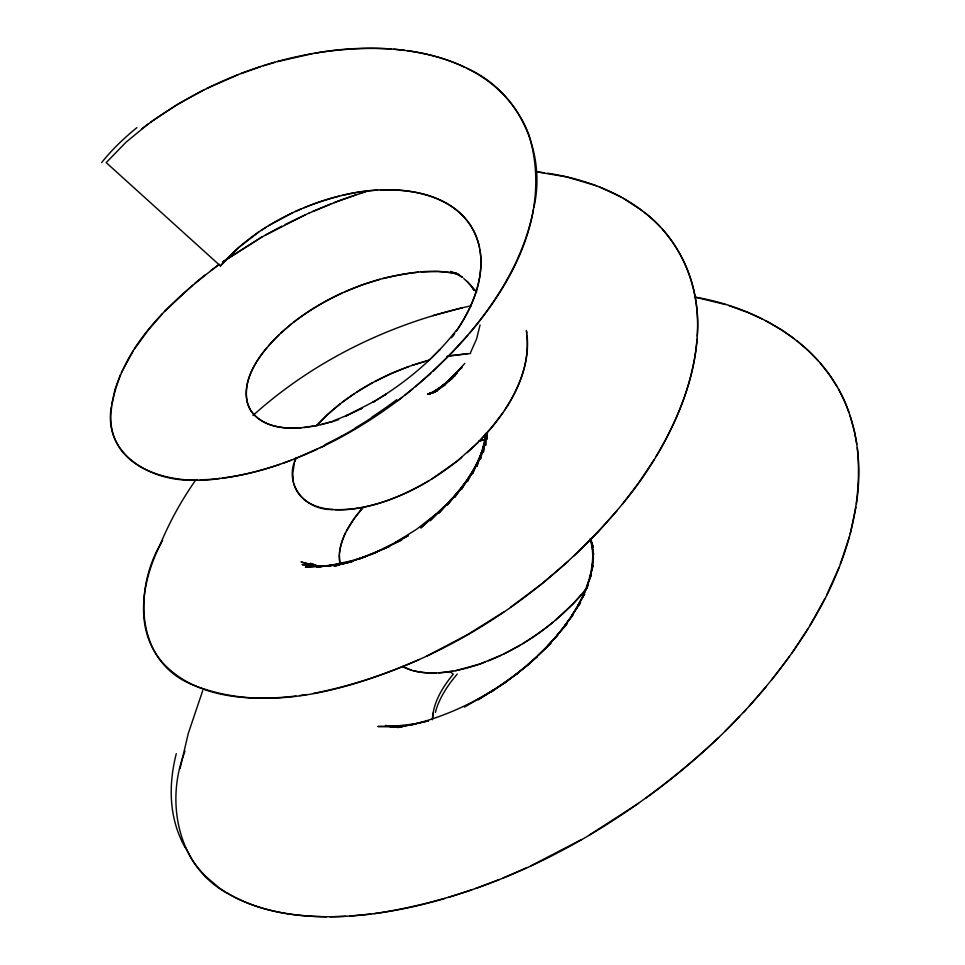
<?xml version="1.0" encoding="UTF-8"?>
<svg xmlns="http://www.w3.org/2000/svg" width="965" height="965" viewBox="0 0 965 965"><rect width="100%" height="100%" fill="white"/><g stroke="black" fill="none" stroke-linecap="round" stroke-linejoin="round"><path stroke-width="1.45" d="M485.672 433.635L485.648 445.492L485.878 433.526M339.33 554.899L339.957 563.874C337.883 553.271 340.935 542.402 345.542 532.873M432.429 719.745C432.971 702.508 442.621 687.116 453.273 674.161L449.823 671.435M697.261 336.037C701.024 289.464 682.026 240.948 644.391 212.409M593.089 550.738L591.967 569.76L593.439 558.373M697.044 339.27C693.726 381.042 677.478 420.764 656.079 456.409M111.385 406.47C102.362 456.168 155.088 483.465 197.728 479.846M339.451 553.319C341.357 535.611 351.851 520.219 363.335 507.18M485.6 433.43L483.381 452.199L485.516 436.759L480.449 459.207L484.358 443.405L476.806 466.481L482.416 450.438L472.404 473.996L479.653 457.82L467.253 481.68L476.034 465.504L461.318 489.496L471.547 473.417L454.624 497.373L466.179 481.499L447.362 505.045L460.112 489.46L438.954 513.066L452.826 497.88L430.04 520.738L444.877 506.034L420.74 527.988L436.397 513.826L416.542 529.315L394.938 542.8L408.219 535.708M856.438 503.839C862.276 465.046 857.776 423.78 838.44 389.185M111.626 404.6L115.112 389.016L120.444 374.685M855.931 507.108L850.237 533.681M533.91 207.318C546.48 152.434 519.134 91.18 466.758 68.238M593.379 558.373L589.844 578.276L593.113 565.201L586.78 587.215L591.099 575.285L582.751 596.503L588.361 584.5M480.063 324.964L476.577 339.017L470.546 352.539M533.452 209.815C524.369 255.846 499.605 297.304 469.822 332.937M180.057 768.49L188.296 733.388L202.734 690.614M294.349 463.453L292.769 473.26L293.384 482.223M849.309 537.035L840.286 564.163M183.917 754.22C165.268 803.785 178.718 867.981 228.416 893.795M294.832 461.753L295.966 458.303M184.255 753.134L184.954 750.951M296.267 457.506C282.745 484.201 305.374 510.666 333.13 509.508M838.959 567.577L826.728 594.995M159.768 545.551C169.333 522.258 181.577 500.039 196.1 479.472M121.385 372.599L133.086 351.2M588.324 584.513L577.733 606.08L584.633 593.957M161.42 542.523C133.242 589.639 135.341 663.015 193.989 685.343C267.763 714.402 350.006 689.468 419.377 659.457M825.003 598.433L809.719 625.875M162.59 540.243C142.711 576.841 132.398 627.732 162.132 662.147C195.352 698.805 250.068 701.386 296.002 696.03M346.495 530.979L354.553 518.024L363.395 507.12M584.573 594.03L571.714 615.863L577.347 607.443M654.113 459.642L639.18 482.138L622.304 504.309M807.633 629.289L791.903 653.1M504.502 410.306C519.013 388.316 529.894 362.08 527.071 335.265M134.569 348.896L148.176 330.199L162.47 313.746M578.952 605.031L580.568 602.63L564.718 625.778L572.896 615.103L556.708 635.814L566.841 624.078L547.843 645.718L555.828 637.383M456.361 330.983C472.44 307.389 484.671 278.451 479.894 249.404M456.324 331.043C476.963 301.538 491.487 259.754 471.161 226.365C452.103 196.571 413.478 188.368 380.367 189.996M502.898 412.682L492.295 426.735L480.196 440.245M452.971 335.772L454.672 333.407M789.503 656.477L771.698 679.903M451.451 337.822L453.96 334.421M587.335 587.685L573.343 603.535L555.261 620.35M455.685 331.104C433.14 360.042 404.239 383.636 372.78 402.321L374.77 401.126L345.567 416.108L348.039 414.962L333.528 420.776M266.991 347.581C253.035 364.312 238.403 389.57 251.009 410.933C266.111 431.464 295.652 429.69 317.955 425.312M583.523 592.329L585.441 590.025M766.307 686.513L749.31 706.078M617.154 510.557L598.023 532.053L574.223 555.744M148.622 123.629L126.065 142.169L106.198 162.615L220.43 265.942L238.476 247.655L258.608 232.143M220.43 265.942C251.117 230.587 294.373 207.692 339.318 196.1M467.723 335.41L452.308 352.442L433.261 371.127M268.572 345.735C288.632 322.913 314.506 305.809 341.948 293.131M581.304 594.898C564.428 614.114 544.441 630.507 522.584 643.727M316.773 425.529C332.479 408.147 351.694 394.215 372.164 382.96M743.4 712.508C808.887 641.291 867.68 548.385 857.27 447.615M317.027 425.251L327.714 414.455L340.042 403.985M464.853 363.395L450.848 378.449L462.066 367.412M746.415 709.239L724.944 731.434M439.377 350.114L439.859 349.607L429.799 359.619M739.588 716.549C711 746.572 679.481 773.749 645.911 798.055M164.605 311.49L192.554 285.23M557.746 635.344L538.048 655.537L550.858 643.414L527.373 665.199L537.517 656.429L516.01 674.487L530.171 663.245L503.923 683.425L518.603 672.665L491.233 691.905L506.348 681.652L478.097 699.794L493.549 690.059C468.001 705.765 440.221 718.057 410.969 724.92L428.472 720.867L397.544 727.526L414.998 723.883L389.8 726.693L401.307 726.573M478.049 442.428L457.314 461.005L432.055 478.845M456.469 372.816L446.795 382.212L456.807 373.274M279.102 334.722C261.575 352.092 242.299 375.481 247.112 401.898C253.035 424.841 280.911 429.859 301.213 427.748M718.563 737.622C623.667 826.703 504.2 894.398 374.336 913.614M252.951 415.517C314.216 360.21 390.982 323.299 471.378 305.724M281.044 332.901L291.382 323.999M430.788 373.395L415.517 386.675M467.265 452.621C500.992 422.031 533.259 378.545 526.359 330.452M567.987 561.497L541.992 583.68L511.052 606.913M456.988 373.045L442.935 385.457L455.335 375.385M194.966 283.191L205.497 274.687M461.716 457.398C433.526 480.727 400.487 499.158 364.529 506.963M412.911 388.823L404.986 395.168M552.873 622.341C533.392 638.263 511.643 651.496 488.278 660.88M455.287 375.373L439.365 388.159L450.185 380.186M293.577 322.25C329.511 294.651 373.141 276.678 418.315 272.227M141.843 128.803C212.433 75.21 302.129 43.775 391.199 48.974M402.308 397.242C376.832 416.868 349.354 433.924 320.308 447.748M397.532 400.885C475.528 340.38 561.087 240.502 528.784 134.485C496.505 51.085 391.959 39.3 314.916 53.208M210.961 270.502L219.381 264.289M342.394 402.176L354.191 393.792M218.307 265.061C169.888 301.888 117.175 349.27 110.866 413.539C107.573 470.703 175.461 486.227 219.936 478.435M452.669 378.304L436.071 390.391L445.746 383.901M150.661 122.121L177.09 104.594L203.965 89.854M222.867 261.817L262.046 236.908M223.217 261.563L261.708 237.101L305.796 214.544M638.541 803.314L589.289 835.063M503.983 611.798L467.748 634.524L426.868 655.983M446.843 383.093L433.381 392.019L444.781 385.095M261.045 230.502L266.026 227.294M356.736 392.128C379.1 377.761 403.732 366.929 429.437 360.15L411.729 365.506M372.78 402.321L386.217 394.07L384.661 395.011M268.56 225.726L292.709 212.722M444.889 384.963L431.102 393.238L439.027 388.919M429.063 480.667C400.704 497.313 368.57 510.509 335.157 509.629M464.479 707.092L493.549 690.059M519.966 645.283L504.128 653.824M581.545 839.55L530.666 865.907M265.291 235.062L281.816 226.16M440.8 387.858L429.329 394.022L439.69 388.967M408.424 535.563L382.876 549.073L401.693 539.978L370.886 554.501L389.824 546.238L358.691 559.242L377.641 551.811L346.423 563.198L365.277 556.612L334.18 566.346L352.864 560.581L328.414 565.804L344.409 563.62L316.653 566.95L333.769 565.285M374.854 381.513L391.488 373.443L408.798 366.543M285.145 224.459L309.5 212.867M206.522 88.587L238.343 74.643M325.036 445.48L294.253 459.038M437.712 389.824L428.219 394.395L436.18 390.958M345.567 416.108L362.237 408.207L359.933 409.281M501.04 655.307L479.328 664.222L455.564 670.675M317.413 449.123C287.329 463.055 255.472 473.791 222.505 478.121M526.733 867.728L503.127 877.981M295.519 211.419L301.189 208.922M309.295 212.963L338.799 200.853L368.739 190.612M344.915 291.804L362.225 284.892L379.945 279.295M312.805 211.419L330.585 204.025M437.181 390.415L427.676 394.444L437.157 390.885M304.059 207.716C327.425 198.102 352.249 191.697 377.508 190.141M499.207 879.573L475.709 888.488M334.192 202.614L356.001 194.725M241.081 73.581L260.526 66.73M291.37 460.148L282.769 463.309M485.648 661.906C462.802 670.385 437.483 676.562 413.249 670.711M437.205 390.741L427.76 394.215L434.588 392.104M471.813 889.851L448.604 897.378M279.91 464.298C254.205 473.067 227.354 479.207 200.105 479.822M336.652 420.27L338.691 419.594M359.668 193.495L367.026 191.142M263.349 65.825L274.675 62.411M335.639 420.607L320.742 424.709M434.129 392.019L428.496 393.768L434.31 392.236M332.985 421.44L317.847 425.336L303.878 427.507M444.769 898.512C407.483 909.356 368.871 916.485 329.958 916.75M277.534 61.615L312.033 53.726M432.923 315.664L462.79 307.642M382.912 278.499C407.664 272.854 434.696 267.558 459.461 274.832L450.788 271.37M435.312 391.79L429.799 393.177L434.154 392.297M479.026 441.029L484.973 439.642M479.171 440.993L486.179 439.377M342.286 195.376C390.789 183 466.095 187.656 479.496 247.317M313.541 693.389C435.83 669.107 546.648 596.756 625.139 500.775C684.125 428.508 733.714 310.103 662.267 229.151M362.092 507.445C338.353 512.367 302.226 511.8 293.722 483.706M328.414 565.804L351.212 561.787M340.536 563.656L352.358 561.582M446.964 356.29L470.643 353.431M452.826 671.17L438.966 672.822M450.245 355.723L467.772 353.624M306.472 694.571L299.645 695.56M370.789 914.072L349.969 916.038M421.198 271.985L438.17 271.515L456.047 272.95M333.709 565.249L305.386 567.106L323.516 566.045L312.419 565.864L322.358 566.527M346.001 916.268C306.339 918.258 264.639 914.205 229.465 894.398M436.482 672.943C424.902 673.341 412.827 672.062 402.477 666.477L411.404 670.18M402.646 726.488L377.785 726.488L396.422 726.585L385.493 725.535L395.457 727.079M326.701 916.75C292.118 916.461 256.376 910.683 226.365 892.565M322.226 566.359L302.057 564.597L320.042 566.515L310.055 564.802L319.885 567.046M393.889 49.179L404.552 50.301M536.214 171.734L566.648 176.885L596.551 185.823M537.481 171.879L544.127 172.747M407.182 50.65C426.988 53.389 446.566 58.588 464.647 67.212M547.553 173.254C589.133 179.574 630.941 195.774 660.229 226.944M694.462 296.991L725.439 304.518M695.536 297.196C760.673 308.33 826.764 347.243 848.983 412.574M319.705 566.769L301.044 561.98L316.11 565.997M728.732 305.543L747.742 312.431L762.627 319.162M319.897 566.769L310.477 563.355L320.211 567.082M599.374 186.921L620.809 196.884M765.486 320.609L781.879 330.03L794.448 338.812M454.346 272.733L462.73 277.438L456.385 273.336M623.33 198.283L642.207 210.708M225.376 891.962L222.529 890.152M796.837 340.669L808.163 350.416L818.417 360.946M463.791 278.62L466.915 281.43M204.64 875.436L218.669 887.474A316.894 152.446 -31.1 0 0 222.565 890.116M476.77 291.888L467.108 281.394L472.211 287.353M820.334 363.142L829.249 374.553L837.029 386.675M472.066 287.413L474.273 290.658M473.176 289.066L473.706 289.91M185.304 847.306L192.276 860.08A403.539 193.458 -30.2 0 0 204.809 875.327M590.23 539.218L593.198 547.107L590.556 538.615M850.02 415.626L854.387 431.283L856.811 444.298M590.278 538.627L593.584 554.308L591.883 542.378L593.198 561.69L593.186 550.653M526.456 331.043L526.794 333.142M486.577 433.49L487.277 439.087L486.649 433.345M435.396 712.399A144.05 65.282 -26.9 0 1 457.205 674.125M101.614 162.627A220.02 103.701 -20.3 0 1 136.861 127.67M185.063 847.427A422.791 211.407 -25.8 0 1 176.293 753.641M342.105 435.746A274.217 142.325 -39 0 1 325.048 444.624M355.385 428.291A241.033 127.078 -39.2 0 1 342.117 435.866M372.297 417.302A282.697 151.107 -39.4 0 1 355.313 427.905M396.796 399.631A256.34 139.117 -39.6 0 1 372.164 416.916M432.634 717.743A141.18 63.666 -27.5 0 1 433.201 713.051"/></g></svg>
